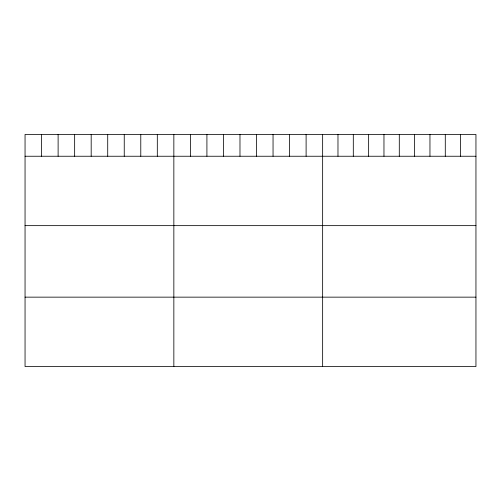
<?xml version="1.0" encoding="UTF-8"?>
<svg xmlns="http://www.w3.org/2000/svg" width="501" height="501" viewBox="0 0 501 501"><rect width="100%" height="100%" fill="white"/><g stroke="black" fill="none" stroke-linecap="round" stroke-linejoin="round"><path stroke-width="0.75" d="M475.95 156.243L475.95 366.557L25.05 366.557L25.05 134.443L475.95 134.443L475.95 156.243L25.05 156.243M25.05 225.644L475.95 225.644M25.05 297.149L475.95 297.149M460.619 134.443L460.619 156.243M445.289 134.443L445.289 156.243M429.958 134.443L429.958 156.243M414.628 134.443L414.628 156.243M399.297 134.443L399.297 156.243M383.966 134.443L383.966 156.243M368.636 134.443L368.636 156.243M353.305 134.443L353.305 156.243M337.975 134.443L337.975 156.243M322.644 134.443L322.644 366.557M306.111 134.443L306.111 156.243M289.578 134.443L289.578 156.243M273.045 134.443L273.045 156.243M256.512 134.443L256.512 156.243M239.979 134.443L239.979 156.243M223.446 134.443L223.446 156.243M206.913 134.443L206.913 156.243M190.38 134.443L190.38 156.243M173.847 134.443L173.847 366.557M157.314 134.443L157.314 156.243M140.781 134.443L140.781 156.243M124.248 134.443L124.248 156.243M107.715 134.443L107.715 156.243M91.182 134.443L91.182 156.243M74.649 134.443L74.649 156.243M58.116 134.443L58.116 156.243M41.583 134.443L41.583 156.243"/></g></svg>
